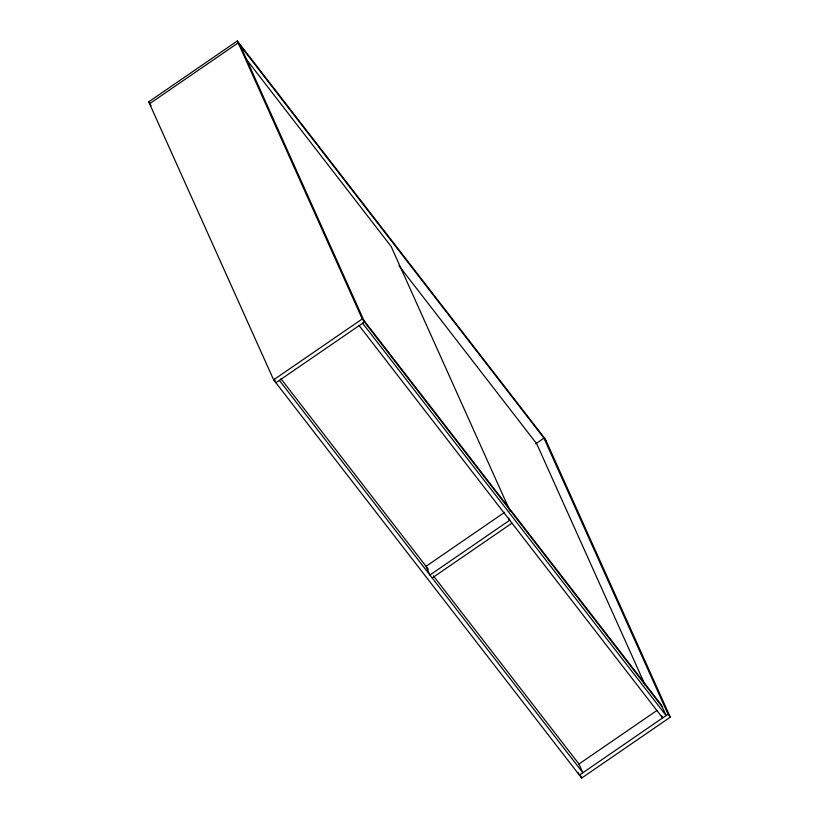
<?xml version="1.0" encoding="UTF-8"?>
<svg xmlns="http://www.w3.org/2000/svg" width="819" height="819" viewBox="0 0 819 819"><rect width="100%" height="100%" fill="white"/><g stroke="black" fill="none" stroke-linecap="round" stroke-linejoin="round"><path stroke-width="1.23" d="M148.7 101.832L237.336 40.95L545.362 439.168L670.3 717.168L581.664 778.05L273.628 379.821L148.7 101.832L150.256 103.859M273.628 379.821L362.264 318.939L237.336 40.95M240.458 45.803L364.537 321.887L275.911 382.77L274.334 379.279M535.616 443.878L543.959 438.155L668.038 714.24L670.3 717.168M504.739 512.244L426.023 566.318L429.934 575.03L509.705 520.229L508.732 518.058M432.197 577.948L511.967 523.157M578.624 764.26L656.981 710.442M668.038 714.24L579.402 775.122L578.357 772.798M546.222 441.072L238.186 42.854L149.549 103.737L151.116 105.764M246.314 59.224L391.093 246.386L510.114 511.22M398.966 265.704L536.701 443.765L645.239 685.268M363.319 319.666L661.342 704.944L666.113 715.56L362.612 323.208M362.264 318.939L364.537 321.887M363.39 320.567L662.202 706.858M359.142 325.593L662.643 717.946L661.67 715.765M280.937 378.757L428.286 569.246M433.466 575.952L578.961 764.035L582.872 772.747L279.371 380.385M580.62 775.716L581.664 778.05"/></g></svg>
